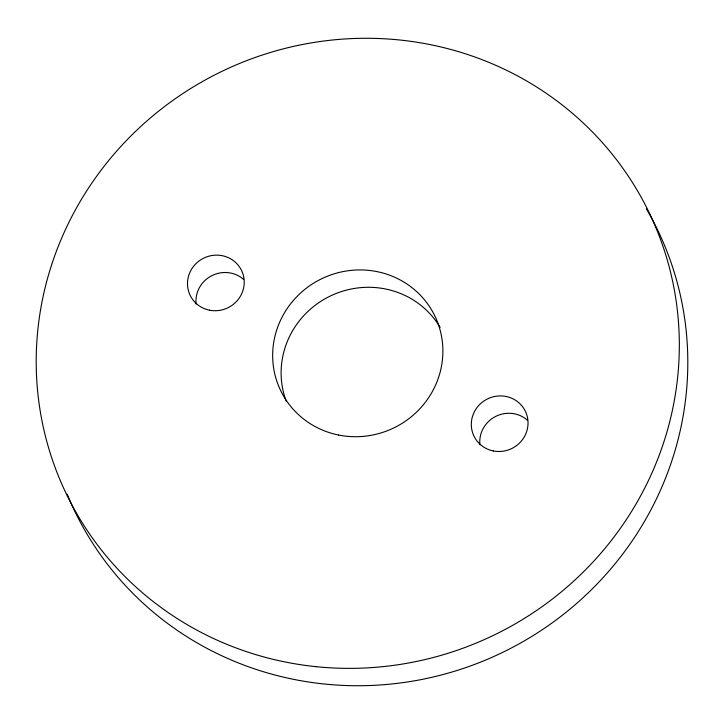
<?xml version="1.0" encoding="UTF-8"?>
<svg xmlns="http://www.w3.org/2000/svg" width="724" height="724" viewBox="0 0 724 724"><rect width="100%" height="100%" fill="white"/><g stroke="black" fill="none" stroke-linecap="round" stroke-linejoin="round"><path stroke-width="1.09" d="M286.215 401.168A85.649 82.853 -26 0 1 330.488 295.944A85.649 82.853 -26 0 1 440.156 327.447M479.931 444.808A28.553 27.621 -26 0 1 495.442 416.544A28.553 27.621 -26 0 1 527.506 420.264M196.123 304.035A28.553 27.621 -26 0 1 211.625 275.772A28.553 27.621 -26 0 1 243.698 279.491M646.36 208.829A323.574 312.985 -26 0 1 504.646 651.401A323.574 312.985 -26 0 1 67.205 494.184M338.551 435.024A85.649 82.853 -26 0 0 439.187 326.913A85.649 82.853 -26 0 0 295.555 298.017A85.649 82.853 -26 0 0 338.551 435.024M493.27 450.943A28.553 27.621 -26 0 0 526.81 414.906A28.553 27.621 -26 0 0 478.935 405.268A28.553 27.621 -26 0 0 493.27 450.943M209.453 310.171A28.553 27.621 -26 0 0 243.002 274.125A28.553 27.621 -26 0 0 195.127 264.495A28.553 27.621 -26 0 0 209.453 310.171M316.243 666.686A323.574 312.985 -26 0 0 654.677 224.757A323.574 312.985 -26 0 0 102.374 168.511A323.574 312.985 -26 0 0 316.243 666.686"/></g></svg>
